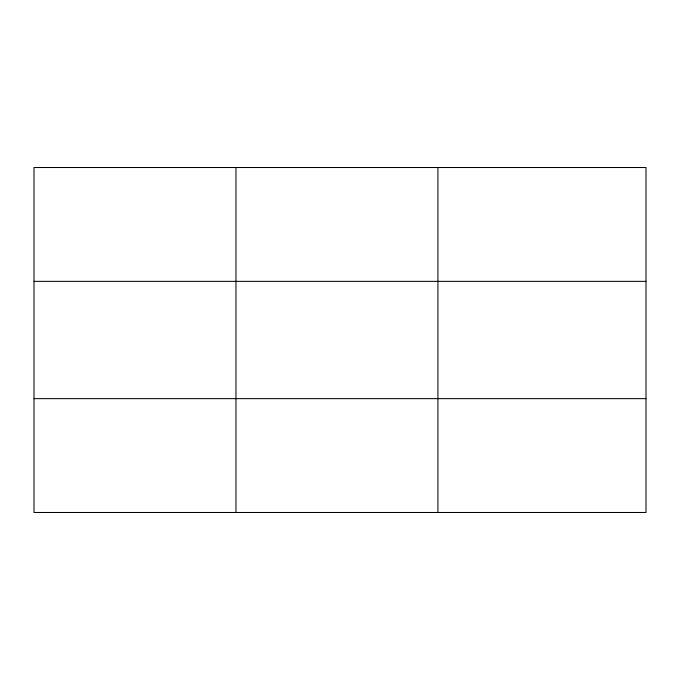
<?xml version="1.0" encoding="UTF-8"?>
<svg xmlns="http://www.w3.org/2000/svg" width="680" height="680" viewBox="0 0 680 680"><rect width="100%" height="100%" fill="white"/><g stroke="black" fill="none" stroke-linecap="round" stroke-linejoin="round"><path stroke-width="1.02" d="M235.96 167.518L235.96 512.482M437.92 167.518L437.92 512.482M646 398.642L646 512.482L34 512.482L34 167.518L646 167.518L646 398.642L34 398.642M34 281.358L646 281.358"/></g></svg>
